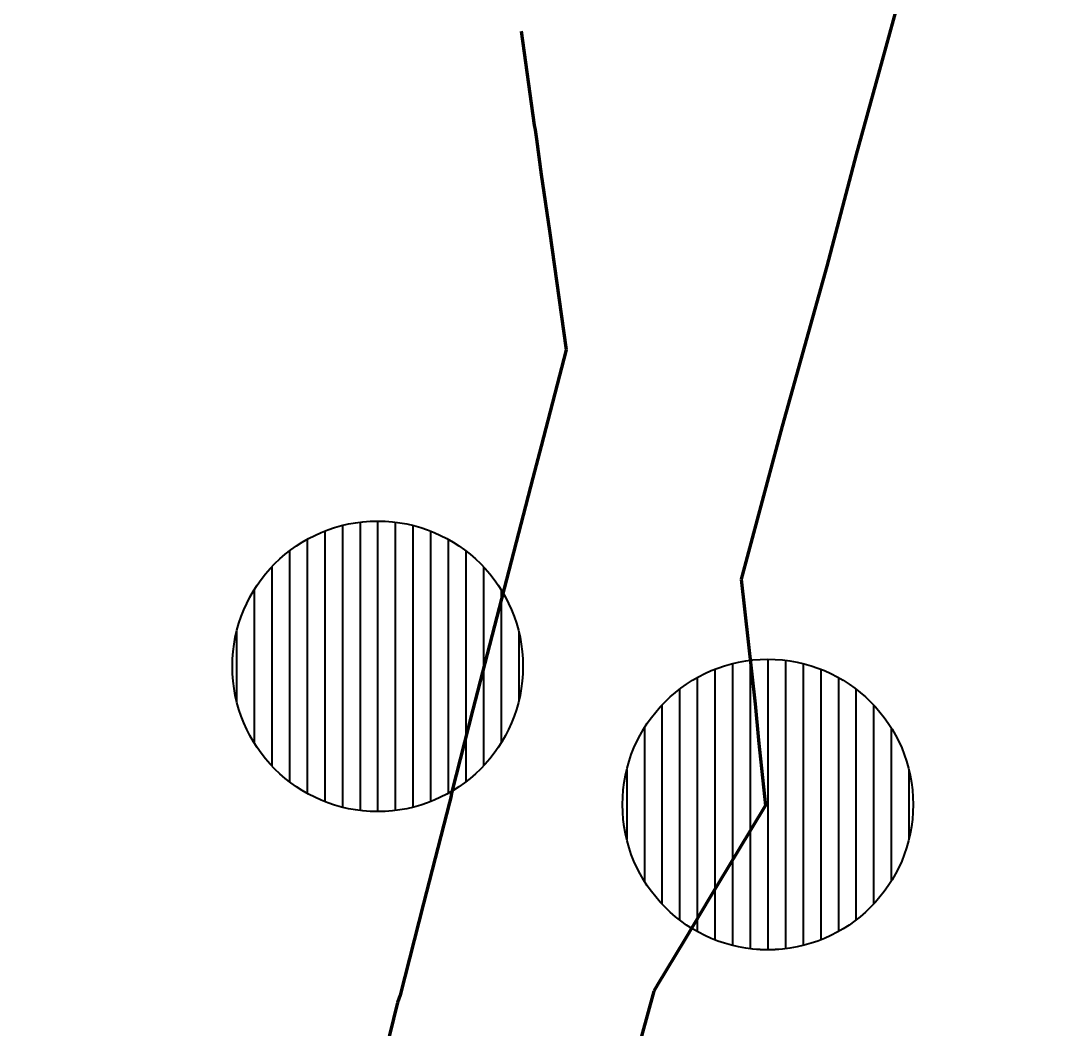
# Model space of a CAD drawing. Header units: metres. Extents: x 599858 to 604937, y 1147506 to 1148114.
# Drawn here: x 603412.16 to 603420.93, y 1147765.32 to 1147773.9 of the extents above; entities that cross this region are included whole.
import ezdxf

# ---------------------------------------------------------------- set-up
doc = ezdxf.new("R2010")
doc.units = ezdxf.units.M
doc.header["$MEASUREMENT"] = 0
doc.linetypes.add('DGN Style 7', pattern=[105.626894, 47.532102, -21.125379, 15.844034, -21.125379])
doc.layers.add('TF_E_---_Mast-_2', color=1, linetype='Continuous', lineweight=40)
doc.layers.add('TF_E_LS-_Kabl-_2', color=1, linetype='DGN Style 7', lineweight=70)

# ---------------------------------------------------------------- blocks, each defined once
blk = doc.blocks.new('ELMAST_10')
at = {"layer": 'TF_E_---_Mast-_2', "flags": 128}
for points in [[(0, 1.235745), (0, 0), (0, -1.235745)], [(-0.45, 1.150898), (-0.45, 0), (-0.45, -1.150898)], [(-0.3, 1.198777), (-0.3, 0), (-0.3, -1.198777)], [(-0.15, 1.226608), (-0.15, 0), (-0.15, -1.226608)], [(0.15, 1.226608), (0.15, 0), (0.15, -1.226608)], [(0.3, 1.198777), (0.3, 0), (0.3, -1.198777)], [(0.45, 1.150898), (0.45, 0), (0.45, -1.150898)], [(-0.6, 1.080309), (-0.6, 0), (-0.6, -1.080309)], [(0.6, 1.080309), (0.6, 0), (0.6, -1.080309)], [(-0.75, 0.982124), (-0.75, 0), (-0.75, -0.982124)], [(0.75, 0.982124), (0.75, 0), (0.75, -0.982124)], [(-0.9, 0.846798), (-0.9, 0), (-0.9, -0.846798)], [(0.9, 0.846798), (0.9, 0), (0.9, -0.846798)], [(-1.05, 0.651588), (-1.05, 0), (-1.05, -0.651588)], [(1.05, 0.651588), (1.05, 0), (1.05, -0.651588)], [(-1.2, 0.295071), (-1.2, 0), (-1.2, -0.295071)], [(1.2, 0.295071), (1.2, 0), (1.2, -0.295071)]]:
    blk.add_lwpolyline(points, dxfattribs=at)
at = {"layer": 'TF_E_---_Mast-_2'}
blk.add_circle((0, 0), 1.235745, dxfattribs=at)
blk = doc.blocks.new('ELMAST')
at = {"layer": 'TF_E_---_Mast-_2', "flags": 128}
for points in [[(0, 1.235745), (0, 0), (0, -1.235745)], [(-0.45, 1.150898), (-0.45, 0), (-0.45, -1.150898)], [(-0.3, 1.198777), (-0.3, 0), (-0.3, -1.198777)], [(-0.15, 1.226608), (-0.15, 0), (-0.15, -1.226608)], [(0.15, 1.226608), (0.15, 0), (0.15, -1.226608)], [(0.3, 1.198777), (0.3, 0), (0.3, -1.198777)], [(0.45, 1.150898), (0.45, 0), (0.45, -1.150898)], [(-0.6, 1.080309), (-0.6, 0), (-0.6, -1.080309)], [(0.6, 1.080309), (0.6, 0), (0.6, -1.080309)], [(-0.75, 0.982124), (-0.75, 0), (-0.75, -0.982124)], [(0.75, 0.982124), (0.75, 0), (0.75, -0.982124)], [(-0.9, 0.846798), (-0.9, 0), (-0.9, -0.846798)], [(0.9, 0.846798), (0.9, 0), (0.9, -0.846798)], [(-1.05, 0.651588), (-1.05, 0), (-1.05, -0.651588)], [(1.05, 0.651588), (1.05, 0), (1.05, -0.651588)], [(-1.2, 0.295071), (-1.2, 0), (-1.2, -0.295071)], [(1.2, 0.295071), (1.2, 0), (1.2, -0.295071)]]:
    blk.add_lwpolyline(points, dxfattribs=at)
at = {"layer": 'TF_E_---_Mast-_2'}
blk.add_circle((0, 0), 1.235745, dxfattribs=at)
blk = doc.blocks.new('ELMAST_11')
at = {"layer": 'TF_E_---_Mast-_2', "flags": 128}
for points in [[(0, 1.235745), (0, 0), (0, -1.235745)], [(-0.45, 1.150898), (-0.45, 0), (-0.45, -1.150898)], [(-0.3, 1.198777), (-0.3, 0), (-0.3, -1.198777)], [(-0.15, 1.226608), (-0.15, 0), (-0.15, -1.226608)], [(0.15, 1.226608), (0.15, 0), (0.15, -1.226608)], [(0.3, 1.198777), (0.3, 0), (0.3, -1.198777)], [(0.45, 1.150898), (0.45, 0), (0.45, -1.150898)], [(-0.6, 1.080309), (-0.6, 0), (-0.6, -1.080309)], [(0.6, 1.080309), (0.6, 0), (0.6, -1.080309)], [(-0.75, 0.982124), (-0.75, 0), (-0.75, -0.982124)], [(0.75, 0.982124), (0.75, 0), (0.75, -0.982124)], [(-0.9, 0.846798), (-0.9, 0), (-0.9, -0.846798)], [(0.9, 0.846798), (0.9, 0), (0.9, -0.846798)], [(-1.05, 0.651588), (-1.05, 0), (-1.05, -0.651588)], [(1.05, 0.651588), (1.05, 0), (1.05, -0.651588)], [(-1.2, 0.295071), (-1.2, 0), (-1.2, -0.295071)], [(1.2, 0.295071), (1.2, 0), (1.2, -0.295071)]]:
    blk.add_lwpolyline(points, dxfattribs=at)
at = {"layer": 'TF_E_---_Mast-_2'}
blk.add_circle((0, 0), 1.235745, dxfattribs=at)
blk = doc.blocks.new('ELMAST_23')
at = {"layer": 'TF_E_---_Mast-_2', "flags": 128}
for points in [[(0, 1.235745), (0, 0), (0, -1.235745)], [(-0.45, 1.150898), (-0.45, 0), (-0.45, -1.150898)], [(-0.3, 1.198777), (-0.3, 0), (-0.3, -1.198777)], [(-0.15, 1.226608), (-0.15, 0), (-0.15, -1.226608)], [(0.15, 1.226608), (0.15, 0), (0.15, -1.226608)], [(0.3, 1.198777), (0.3, 0), (0.3, -1.198777)], [(0.45, 1.150898), (0.45, 0), (0.45, -1.150898)], [(-0.6, 1.080309), (-0.6, 0), (-0.6, -1.080309)], [(0.6, 1.080309), (0.6, 0), (0.6, -1.080309)], [(-0.75, 0.982124), (-0.75, 0), (-0.75, -0.982124)], [(0.75, 0.982124), (0.75, 0), (0.75, -0.982124)], [(-0.9, 0.846798), (-0.9, 0), (-0.9, -0.846798)], [(0.9, 0.846798), (0.9, 0), (0.9, -0.846798)], [(-1.05, 0.651588), (-1.05, 0), (-1.05, -0.651588)], [(1.05, 0.651588), (1.05, 0), (1.05, -0.651588)], [(-1.2, 0.295071), (-1.2, 0), (-1.2, -0.295071)], [(1.2, 0.295071), (1.2, 0), (1.2, -0.295071)]]:
    blk.add_lwpolyline(points, dxfattribs=at)
at = {"layer": 'TF_E_---_Mast-_2'}
blk.add_circle((0, 0), 1.235745, dxfattribs=at)

msp = doc.modelspace()

# ---------------------------------------------------------------- linework, layer by layer
at = {"layer": 'TF_E_LS-_Kabl-_2', "flags": 128}
for points in [[(603420.93, 1147776.93), (603420.71, 1147776.6), (603420.061678, 1147775.63675), (603420.03, 1147775.55), (603419.73, 1147774.44), (603419.46, 1147773.45), (603419.27, 1147772.76), (603419.02, 1147771.81), (603418.64, 1147770.45), (603418.3, 1147769.18), (603418.2915, 1147769.148596), (603418.41, 1147768.09), (603418.44, 1147767.78), (603418.497734, 1147767.22555)], [(603420.93, 1147776.93), (603420.71, 1147776.6), (603420.061672, 1147775.636764), (603420.03, 1147775.55), (603419.73, 1147774.44), (603419.46, 1147773.45), (603419.27, 1147772.76), (603419.02, 1147771.81), (603418.64, 1147770.45), (603418.3, 1147769.18), (603418.291536, 1147769.148595), (603418.41, 1147768.09), (603418.44, 1147767.78), (603418.497771, 1147767.225549)], [(603416.42, 1147773.81), (603416.53, 1147773.01), (603416.54, 1147772.97), (603416.55, 1147772.89), (603416.59, 1147772.59), (603416.66, 1147772.11), (603416.803058, 1147771.099155), (603416.59, 1147770.28), (603416.52, 1147770.01), (603416.01, 1147768.04), (603415.83, 1147767.34), (603415.82, 1147767.28), (603415.81, 1147767.25), (603415.59, 1147766.39), (603415.39, 1147765.61), (603415.37, 1147765.55), (603415.3, 1147765.27), (603415.28, 1147765.19), (603414.89, 1147763.66), (603414.87, 1147763.57), (603414.71, 1147762.96), (603414.67, 1147762.82), (603414.16, 1147760.82), (603414, 1147760.19), (603413.73773, 1147759.184191), (603413.47, 1147758.34), (603413.37, 1147758.02), (603413.29, 1147757.76), (603412.163184, 1147754.192964)], [(603416.42, 1147773.81), (603416.53, 1147773.01), (603416.54, 1147772.97), (603416.55, 1147772.89), (603416.59, 1147772.59), (603416.66, 1147772.11), (603416.803057, 1147771.099121), (603416.59, 1147770.28), (603416.52, 1147770.01), (603416.01, 1147768.04), (603415.83, 1147767.34), (603415.82, 1147767.28), (603415.81, 1147767.25), (603415.59, 1147766.39), (603415.39, 1147765.61), (603415.37, 1147765.55), (603415.3, 1147765.27), (603415.28, 1147765.19), (603414.89, 1147763.66), (603414.87, 1147763.57), (603414.71, 1147762.96), (603414.67, 1147762.82), (603414.16, 1147760.82), (603414, 1147760.19), (603413.737718, 1147759.184189), (603413.47, 1147758.34), (603413.37, 1147758.02), (603413.29, 1147757.76), (603412.163192, 1147754.192992)], [(603418.5, 1147767.23), (603418.26, 1147766.83), (603418.03, 1147766.45), (603417.81, 1147766.08), (603417.58, 1147765.7), (603417.547577, 1147765.646688), (603417.39, 1147765.07), (603417.35, 1147764.91), (603417.16, 1147764.25), (603416.93, 1147763.42), (603416.77, 1147762.85), (603416.68, 1147762.52), (603416.51, 1147761.89), (603416.21, 1147760.83), (603416.135459, 1147760.556864), (603416.27, 1147759.14), (603416.33, 1147758.39), (603416.338814, 1147758.297971)], [(603418.5, 1147767.23), (603418.26, 1147766.83), (603418.03, 1147766.45), (603417.81, 1147766.08), (603417.58, 1147765.7), (603417.547611, 1147765.646687), (603417.39, 1147765.07), (603417.35, 1147764.91), (603417.16, 1147764.25), (603416.93, 1147763.42), (603416.77, 1147762.85), (603416.68, 1147762.52), (603416.51, 1147761.89), (603416.21, 1147760.83), (603416.135488, 1147760.556888), (603416.27, 1147759.14), (603416.33, 1147758.39), (603416.338816, 1147758.297913)]]:
    msp.add_lwpolyline(points, dxfattribs=at)

# ---------------------------------------------------------------- block references
at = {"layer": 'TF_E_---_Mast-_2'}
for name, p in [('ELMAST_10', (603415.199903, 1147768.407594)), ('ELMAST_23', (603415.199907, 1147768.407645)), ('ELMAST', (603418.518121, 1147767.232462)), ('ELMAST_11', (603418.518123, 1147767.232449))]:
    msp.add_blockref(name, p, dxfattribs=at)

doc.saveas('drawing.dxf')
